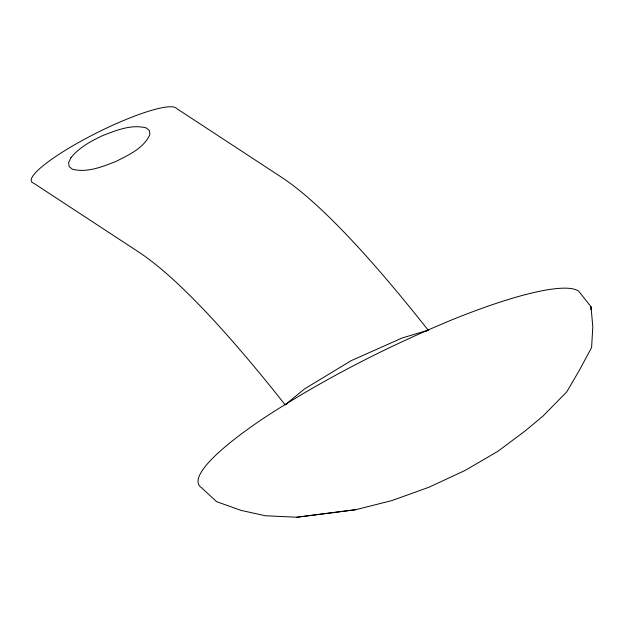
<?xml version="1.0" encoding="UTF-8"?>
<svg xmlns="http://www.w3.org/2000/svg" width="624" height="624" viewBox="0 0 624 624"><rect width="100%" height="100%" fill="white"/><g stroke="black" fill="none" stroke-linecap="round" stroke-linejoin="round"><path stroke-width="0.94" d="M590.858 309.652L591.022 306.743L578.573 291.026A213.728 37.846 -26.5 0 0 452.735 319.504C387.169 346.687 323.677 379.033 264.209 417.846A213.728 37.846 -26.5 0 0 201.529 487.711L216.575 501.657L241.004 510.362L265.348 515.759L296.891 517.226L355.805 509.683L391.615 500.651L428.914 487.25L465.176 470.41L497.921 451.261L524.917 431.114L543.036 416.029L566.81 391.817L579.68 369.712L591.599 347.474L592.8 326.851L591.022 306.743M285.129 404.797L304.613 388.877L351.187 360.656L402.199 337.974L428.181 330.174A2028.086 205.179 62.5 0 0 281.003 176.904L176.615 108.506A81.26 14.391 -26.5 0 0 90.332 136.149A81.26 14.391 -26.5 0 0 33.563 183.128L137.943 251.527A2028.086 205.179 62.5 0 1 285.129 404.797L287.711 403.447M426.457 331.071L428.181 330.174M296.891 517.226L355.805 509.683M70.957 157.7L68.632 162.575L69.085 166.483L72.267 169.174C87.212 173.105 102.508 166.655 116.282 161.312C128.833 154.807 143.855 148.223 149.893 134.534L149.448 130.619L146.258 127.928C131.313 124.004 116.017 130.447 102.242 135.79C90.745 141.297 79.045 147.576 70.957 157.7"/></g></svg>
